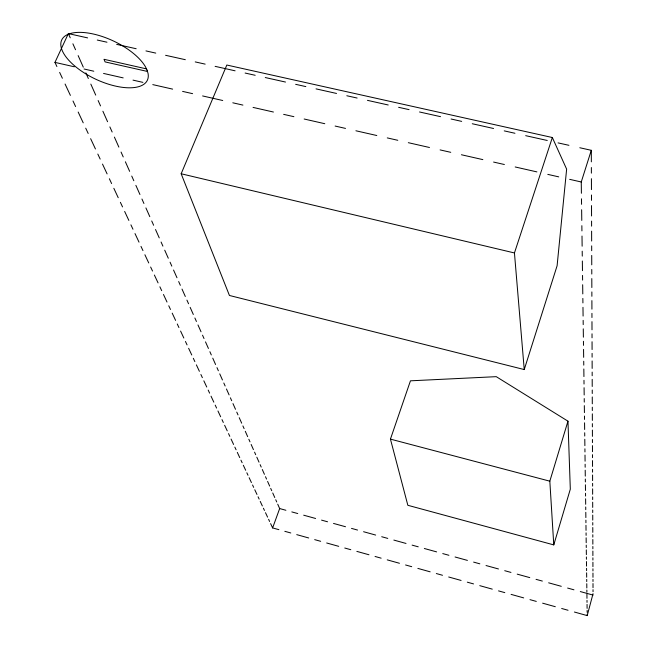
<?xml version="1.0" encoding="UTF-8"?>
<svg xmlns="http://www.w3.org/2000/svg" width="648" height="648" viewBox="0 0 648 648"><rect width="100%" height="100%" fill="white"/><g stroke="black" fill="none" stroke-linecap="round" stroke-linejoin="round"><path stroke-width="0.97" d="M574.42 612.036L587.21 615.6L593.042 593.69M553.773 544.895L570.313 489.175L567.964 421.168L496.255 376.666L410.451 380.822L390.436 439.117L407.843 505.294L553.773 544.895L549.828 481.18L567.964 421.168M581.41 193.266L581.256 181.983L591.3 150.312L579.806 147.744M524.24 369.562L557.102 265.769L566.635 169.136L552.347 137.522L226.824 65.027L181.165 173.769L229.433 295.472L524.24 369.562L514.447 252.955L552.347 137.522M278.875 529.659L272.622 527.918L279.661 508.559L277.717 504.176M56.894 66.533L54.959 62.386L68.356 33.591L87.61 37.892M97.281 40.046L106.969 42.209M116.672 44.38L136.169 48.73M145.954 50.909L155.763 53.104M165.596 55.299L185.328 59.697M195.234 61.908L205.165 64.128M215.12 66.347L235.103 70.81M245.13 73.046L255.182 75.29M265.267 77.541L285.501 82.053M295.65 84.321L305.832 86.597M316.038 88.873L336.531 93.45M346.81 95.742L357.121 98.042M367.457 100.351L388.209 104.984M398.617 107.309L409.058 109.633M419.531 111.974L440.543 116.664M451.089 119.013L461.668 121.379M472.27 123.744L493.557 128.49M504.241 130.88L514.949 133.269M525.69 135.667L547.252 140.478M558.074 142.892L568.928 145.314M146.464 68.874L103.996 59.3L105.098 61.9L147.477 71.466M54.959 62.386L74.326 66.785M84.054 68.996L93.798 71.215M103.567 73.435L123.177 77.89M133.018 80.125L142.884 82.369M152.782 84.613L172.635 89.124M182.598 91.392L192.594 93.66M202.605 95.936L222.718 100.505M232.802 102.797L242.919 105.098M253.06 107.406L273.424 112.031M283.646 114.356L293.892 116.681M304.163 119.013L324.778 123.703M335.129 126.052L345.506 128.409M355.906 130.774L376.796 135.521M387.277 137.903L397.783 140.292M408.321 142.682L429.478 147.493M440.097 149.907L450.741 152.321M461.416 154.751L482.841 159.619M493.598 162.065L504.379 164.511M515.192 166.965L536.9 171.898M547.803 174.377L558.722 176.864M569.681 179.35L581.256 181.983M181.165 173.769L514.447 252.955M390.436 439.117L549.828 481.18M279.661 508.559L285.898 510.276M291.819 511.912L297.748 513.548M303.693 515.192L315.6 518.481M321.562 520.125L327.54 521.778M333.526 523.43L345.514 526.735M351.524 528.395L357.542 530.056M363.577 531.725L375.654 535.062M381.713 536.73L387.771 538.407M393.846 540.084L406.021 543.445M412.12 545.13L418.227 546.815M424.343 548.5L436.606 551.885M442.754 553.586L448.91 555.287M455.074 556.988L467.427 560.399M473.623 562.108L479.82 563.817M486.032 565.534L498.482 568.968M504.719 570.694L510.964 572.419M517.217 574.144L529.764 577.611M536.05 579.344L542.344 581.078M548.645 582.819L561.281 586.31M567.616 588.06L573.958 589.81M580.308 591.567L593.042 595.083M284.82 531.32L290.774 532.972M296.735 534.64L308.691 537.97M314.677 539.638L320.671 541.307M326.681 542.984L338.718 546.337M344.752 548.022L350.795 549.707M356.846 551.391L368.971 554.769M375.046 556.462L381.137 558.163M387.229 559.864L399.452 563.266M405.575 564.975L411.707 566.684M417.847 568.393L430.159 571.828M436.331 573.545L442.503 575.27M448.691 576.995L461.093 580.446M467.313 582.179L473.534 583.913M479.771 585.654L492.269 589.137M498.531 590.887L504.8 592.628M511.086 594.378L523.673 597.893M529.983 599.651L536.301 601.409M542.635 603.175L555.32 606.714M561.678 608.488L568.045 610.262M59.648 72.422L62.378 78.254M65.075 84.029L70.389 95.394M73.005 100.999L75.597 106.539M78.165 112.031L83.228 122.845M85.714 128.174L88.185 133.456M90.631 138.68L95.45 148.983M97.824 154.062L100.173 159.092M102.505 164.082L107.098 173.907M109.366 178.751L111.61 183.554M113.837 188.309L118.219 197.697M120.382 202.322L122.529 206.906M124.659 211.451L128.847 220.417M130.92 224.848L132.97 229.23M135.003 233.58L139.012 242.158M140.989 246.394L142.957 250.59M144.901 254.753L148.74 262.966M150.636 267.025L152.523 271.05M154.386 275.036L158.063 282.909M159.886 286.797L161.684 290.652M163.474 294.484L167.006 302.041M168.755 305.767L170.481 309.469M172.198 313.146L175.592 320.396M177.269 323.984L178.929 327.54M180.581 331.063L183.838 338.037M185.45 341.48L187.053 344.898M188.633 348.292L191.768 354.999M193.323 358.312L194.854 361.6M196.385 364.865L199.398 371.312M200.888 374.504L202.37 377.671M203.845 380.813L206.744 387.026M208.186 390.096L209.612 393.15M211.029 396.179L213.824 402.165M215.209 405.13L216.586 408.07M217.955 410.986L220.652 416.769M221.989 419.62L223.317 422.464M224.629 425.274L227.237 430.855M228.525 433.609L229.805 436.347M231.077 439.069L233.596 444.455M234.843 447.112L236.083 449.761M237.306 452.385L239.736 457.593M240.943 460.161L242.141 462.721M243.324 465.264L245.681 470.286M246.839 472.781L247.998 475.251M249.148 477.706L251.424 482.574M252.55 484.979L253.668 487.369M254.777 489.75L256.981 494.456M258.066 496.789L259.151 499.106M260.229 501.406L262.359 505.966M263.412 508.218L264.465 510.462M265.502 512.698L267.567 517.112M268.596 519.299L269.609 521.47M270.621 523.633L272.622 527.918M68.356 33.591L70.235 37.811M72.9 43.805L75.541 49.734M78.149 55.607L83.3 67.173M85.828 72.876L88.339 78.513M90.825 84.102L95.726 95.11M98.14 100.537L100.529 105.916M102.894 111.237L107.568 121.727M109.868 126.903L112.144 132.022M114.404 137.101L118.859 147.112M121.055 152.045L123.233 156.938M125.388 161.781L129.641 171.347M131.738 176.062L133.82 180.735M135.877 185.369L139.944 194.505M141.953 199.017L143.937 203.488M145.913 207.919L149.801 216.667M151.721 220.984L153.625 225.261M155.512 229.505L159.246 237.889M161.085 242.02L162.907 246.127M164.722 250.193L168.294 258.228M170.06 262.189L171.809 266.126M173.543 270.03L176.977 277.741M178.67 281.548L180.347 285.322M182.015 289.073L185.312 296.476M186.94 300.129L188.552 303.758M190.156 307.363L193.323 314.483M194.886 317.998L196.433 321.489M197.98 324.948L201.026 331.792M202.532 335.178L204.023 338.531M205.505 341.869L208.437 348.454M209.887 351.718L211.321 354.95M212.755 358.158L215.573 364.508M216.975 367.643L218.36 370.761M219.737 373.856L222.458 379.971M223.803 383L225.139 386.006M226.468 388.986L229.092 394.891M230.396 397.815L231.684 400.707M232.964 403.591L235.499 409.285M236.755 412.104L238.002 414.906M239.234 417.685L241.68 423.185M242.895 425.914L244.102 428.62M245.292 431.301L247.658 436.622M248.832 439.255L249.99 441.863M251.149 444.463L253.433 449.607M254.567 452.15L255.693 454.677M256.811 457.188L259.022 462.17M260.123 464.632L261.209 467.078M262.294 469.508L264.433 474.32M265.494 476.709L266.547 479.075M267.592 481.432L269.673 486.097M270.702 488.406L271.723 490.698M272.735 492.982L274.744 497.502M275.74 499.738L276.728 501.965M581.483 198.815L581.564 204.306M581.637 209.733L581.783 220.425M581.855 225.69L581.928 230.899M582.001 236.042L582.139 246.191M582.204 251.181L582.277 256.122M582.341 261.014L582.471 270.653M582.536 275.4L582.601 280.098M582.665 284.747L582.795 293.917M582.852 298.436L582.917 302.908M582.973 307.338L583.095 316.07M583.151 320.371L583.216 324.632M583.273 328.852L583.386 337.179M583.443 341.285L583.5 345.352M583.556 349.377L583.662 357.332M583.718 361.244L583.767 365.132M583.824 368.979L583.929 376.577M583.978 380.319L584.026 384.037M584.083 387.715L584.18 394.98M584.229 398.569L584.277 402.116M584.326 405.64L584.423 412.598M584.472 416.032L584.512 419.434M584.561 422.812L584.65 429.478M584.699 432.767L584.739 436.031M584.788 439.271L584.877 445.662M584.917 448.821L584.958 451.956M585.006 455.058L585.087 461.198M585.128 464.235L585.168 467.24M585.209 470.229L585.29 476.126M585.33 479.042L585.371 481.934M585.411 484.801L585.492 490.471M585.525 493.274L585.565 496.052M585.606 498.814L585.679 504.274M585.719 506.971L585.751 509.652M585.792 512.309L585.865 517.566M585.897 520.158L585.93 522.742M585.97 525.301L586.035 530.364M586.076 532.875L586.108 535.361M586.14 537.824L586.205 542.708M586.238 545.13L586.27 547.528M586.302 549.909L586.367 554.623M586.4 556.948L586.432 559.265M586.464 561.565L586.529 566.117M586.562 568.369L586.586 570.605M586.618 572.824L586.683 577.222M586.707 579.393L586.74 581.556M586.772 583.702L586.829 587.955M586.853 590.061L586.885 592.15M586.918 594.224L586.966 598.331M586.999 600.372L587.023 602.389M587.056 604.398L587.104 608.375M587.137 610.351L587.161 612.303M587.185 614.247L587.21 615.6M591.3 150.312L591.349 161.846M591.373 167.524L591.389 173.138M591.413 178.694L591.454 189.629M591.478 195.008L591.494 200.329M591.519 205.602L591.559 215.978M591.584 221.09L591.6 226.152M591.616 231.158L591.656 241.024M591.673 245.876L591.697 250.687M591.713 255.45L591.754 264.838M591.77 269.463L591.786 274.047M591.802 278.583L591.843 287.526M591.859 291.932L591.875 296.298M591.891 300.623L591.924 309.153M591.94 313.365L591.956 317.528M591.972 321.659L592.005 329.808M592.021 333.825L592.037 337.802M592.053 341.747L592.086 349.539M592.094 353.379L592.11 357.186M592.126 360.96L592.159 368.412M592.167 372.09L592.183 375.735M592.199 379.347L592.223 386.483M592.24 390.007L592.256 393.498M592.264 396.965L592.296 403.801M592.304 407.179L592.321 410.532M592.337 413.853L592.361 420.414M592.369 423.654L592.385 426.87M592.394 430.061L592.426 436.363M592.434 439.482L592.45 442.568M592.458 445.63L592.483 451.688M592.491 454.685L592.507 457.65M592.515 460.598L592.539 466.422M592.547 469.306L592.564 472.157M592.572 475L592.596 480.605M592.604 483.376L592.62 486.13M592.628 488.859L592.645 494.254M592.661 496.927L592.669 499.576M592.677 502.208L592.701 507.416M592.709 509.992L592.718 512.544M592.734 515.087L592.75 520.101M592.758 522.588L592.766 525.058M592.782 527.504L592.799 532.348M592.807 534.746L592.815 537.127M592.823 539.492L592.847 544.174M592.855 546.483L592.863 548.783M592.871 551.067L592.888 555.595M592.896 557.831L592.904 560.05M592.912 562.262L592.928 566.635M592.936 568.798L592.952 570.945M592.961 573.083L592.977 577.311M592.985 579.409L592.993 581.483M593.001 583.556L593.017 587.647M593.025 589.672L593.033 591.689M147.104 70.203L145.419 66.728A47.32 21.052 25.2 0 0 73.143 32.878A47.32 21.052 25.2 0 0 90.145 76.383A47.32 21.052 25.2 0 0 148.06 73.499L147.104 70.203"/></g></svg>
